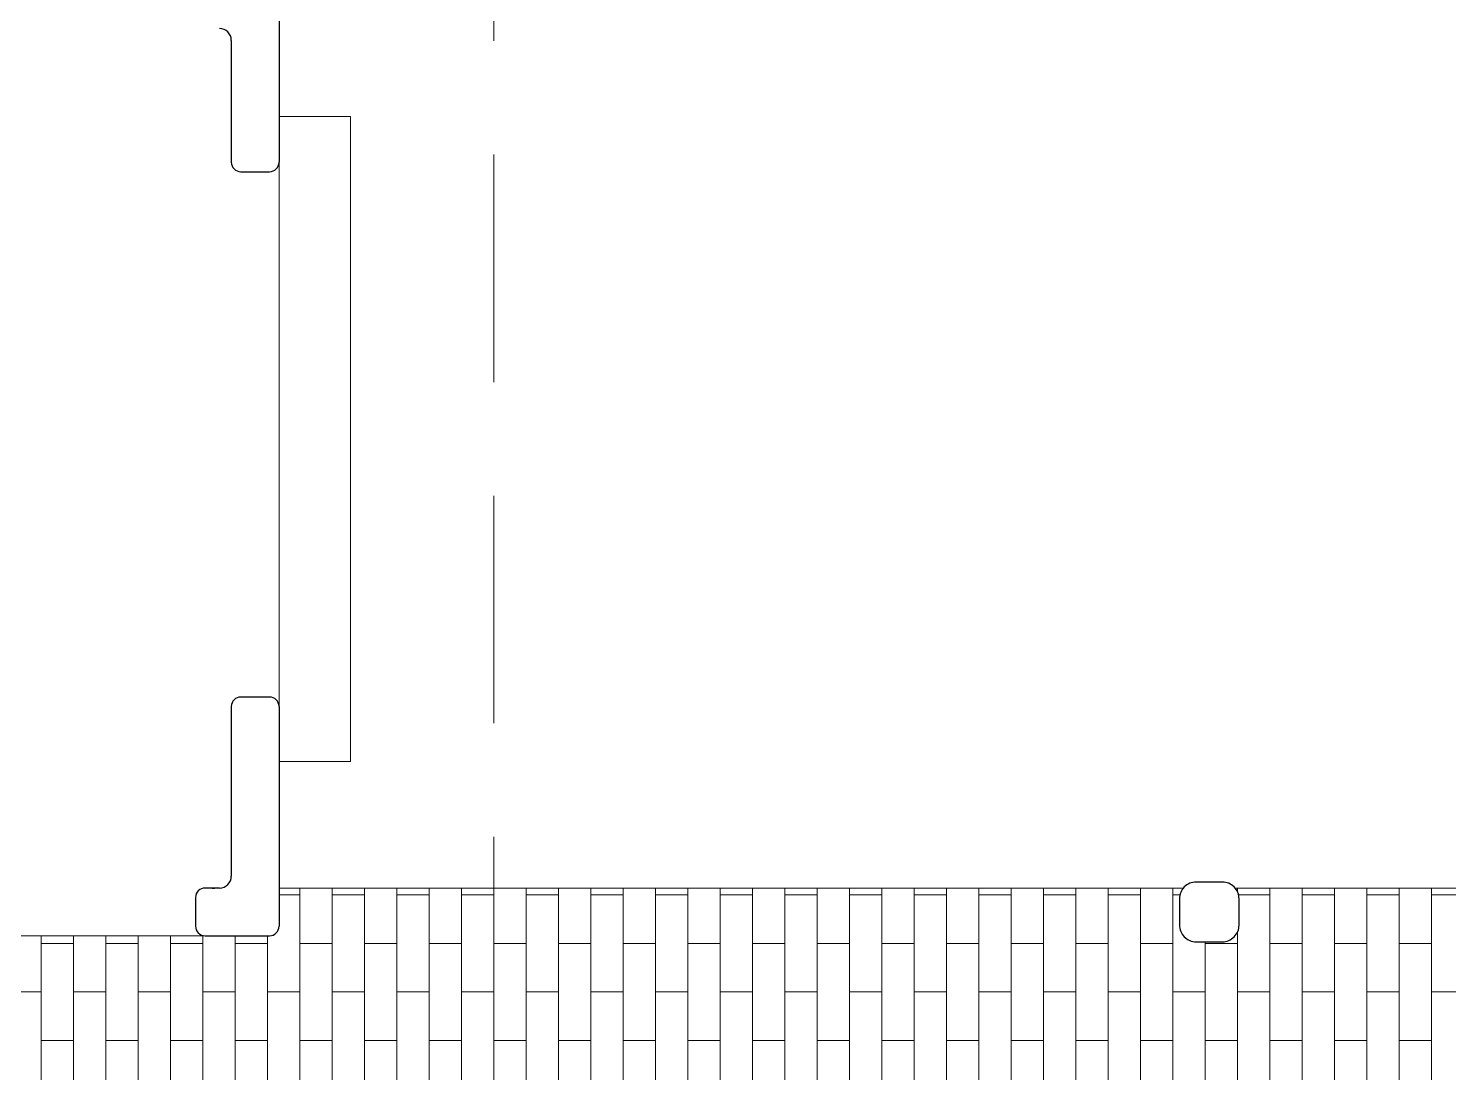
# Model space of a CAD drawing. Header units: metres. Extents: x -44 to 358, y -286 to 66.
# Drawn here: x 23.84 to 29.79, y -83.44 to -79.07 of the extents above; entities that cross this region are included whole.
import ezdxf

# ---------------------------------------------------------------- set-up
doc = ezdxf.new("R2010")
doc.units = ezdxf.units.M
doc.header["$LTSCALE"] = 0.3
doc.linetypes.add('HIDDEN2', pattern=[4.7625, 3.175, -1.5875])
for name, color, linetype, lineweight in [('A-WALL', 7, 'Continuous', 30), ('baños', 141, 'Continuous', 0), ('Columnas', 7, 'Continuous', 18), ('piso', 251, 'Continuous', 18)]:
    doc.layers.add(name, color=color, linetype=linetype, lineweight=lineweight)
doc.layers.add('hatch piso', color=253, linetype='Continuous', lineweight=0, transparency=0.7)
doc.layers.add('Techos 1', color=7, linetype='HIDDEN2', lineweight=9, true_color=0x42391a)

# ---------------------------------------------------------------- blocks, each defined once
blk = doc.blocks.new('PL BASE 1N NASAS 09')
at = {"layer": 'A-WALL'}
for p, q in [((-115.8311, -43.2498), (-115.8311, -44.0098)), ((-116.0311, -43.4998), (-116.0311, -44.0098)), ((-115.9911, -44.0498), (-115.8711, -44.0498)), ((-116.0311, -46.2898), (-116.0311, -46.9998)), ((-115.8311, -46.2898), (-115.8311, -47.2098)), ((-116.0811, -47.0498), (-116.1411, -47.0498)), ((-116.1111, -47.0498), (-116.1011, -47.0498)), ((-116.1811, -47.0898), (-116.1811, -47.2098)), ((-116.1411, -47.2498), (-115.8711, -47.2498))]:
    blk.add_line(p, q, dxfattribs=at)
at = {"layer": 'A-WALL', "transparency": 33554684}
blk.add_line((-115.8711, -46.2498), (-115.9911, -46.2498), dxfattribs=at)
at = {"layer": 'A-WALL'}
blk.add_lwpolyline([(-111.9889, -47.2748), (-111.8789, -47.2748, 0.414214), (-111.8089, -47.2048), (-111.8089, -47.0948, 0.414214), (-111.8789, -47.0248), (-111.9889, -47.0248, 0.414214), (-112.0589, -47.0948), (-112.0589, -47.2048, 0.414214)], format="xyb", close=True, dxfattribs=at)
for centre, radius, start, end in [((-116.0811, -43.4998), 0.05, 0, 90), ((-115.9911, -44.0098), 0.04, 180, 270), ((-115.8711, -44.0098), 0.04, 270, 0), ((-115.8711, -46.2898), 0.04, 360, 90), ((-116.0811, -46.9998), 0.05, 270, 360), ((-116.1411, -47.0898), 0.04, 90, 180), ((-116.1411, -47.2098), 0.04, 180, 270), ((-115.8711, -47.2098), 0.04, 270, 360)]:
    blk.add_arc(centre, radius, start, end, dxfattribs=at)
at = {"layer": 'A-WALL', "transparency": 33554684}
blk.add_arc((-115.9911, -46.2898), 0.04, 90, 180, dxfattribs=at)
at = {"layer": 'piso'}
for p, q in [((-115.5311, -43.8192), (-115.8311, -43.8192)), ((-115.5311, -46.5205), (-115.5311, -43.8192)), ((-115.8311, -44.0098), (-115.8311, -46.3198)), ((-115.8311, -46.5205), (-115.5311, -46.5205)), ((-115.8311, -47.0498), (-112.0425, -47.0498)), ((-111.8253, -47.0498), (-106.4397, -47.0498)), ((-117.2711, -47.2498), (-116.1411, -47.2498))]:
    blk.add_line(p, q, dxfattribs=at)
at = {"layer": 'Techos 1'}
blk.add_line((-114.9311, -42.5497), (-114.9311, -47.9497), dxfattribs=at)
blk = doc.blocks.new('A$C74a5ad94')
at = {"layer": 'hatch piso'}
h = blk.add_hatch(dxfattribs=at)
h.set_pattern_fill('AR-BRSTD', color=256, scale=0.002, angle=-90)
h.set_pattern_definition([(270, (-39.51174, 199.95658), (0.1354836, -2e-17), []), (0, (-39.51174, 199.95658), (0.1354836, 0.2032), [0.1354836, -0.1354836])])
edge = h.paths.add_edge_path()
edge.add_line((31.5646, 15.0946), (32.4646, 15.0946))
edge.add_line((32.4646, 15.0946), (32.4646, 16.3946))
edge.add_line((32.4646, 16.3946), (25.7672, 16.3946))
edge.add_line((25.7672, 16.3946), (25.7672, 16.2196))
edge.add_line((25.7672, 16.2196), (25.6172, 16.2196))
edge.add_line((25.6172, 16.2196), (25.6172, 16.4001))
edge.add_line((25.6172, 16.4001), (23.822, 16.4001))
edge.add_line((23.822, 16.4001), (23.822, 14.8946))
edge.add_line((23.822, 14.8946), (25.0598, 14.8946))
edge.add_arc((25.1096, 14.9438), 0.07, 180, 224.67274, ccw=False)
edge.add_line((25.0396, 14.9438), (25.0396, 15.0538))
edge.add_arc((25.1096, 15.0538), 0.07, 90, 180, ccw=False)
edge.add_line((25.1096, 15.1238), (25.2196, 15.1238))
edge.add_arc((25.2196, 15.0538), 0.07, 0, 90, ccw=False)
edge.add_line((25.2896, 15.0538), (25.2896, 14.9438))
edge.add_arc((25.2196, 14.9438), 0.07, -44.67274, 0, ccw=False)
edge.add_line((25.2694, 14.8946), (28.2598, 14.8946))
edge.add_arc((28.3096, 14.9438), 0.07, 180, 224.67276, ccw=False)
edge.add_line((28.2396, 14.9438), (28.2396, 15.0538))
edge.add_arc((28.3096, 15.0538), 0.07, 90, 180, ccw=False)
edge.add_line((28.3096, 15.1238), (28.4196, 15.1238))
edge.add_arc((28.4196, 15.0538), 0.07, 0, 90, ccw=False)
edge.add_line((28.4896, 15.0538), (28.4896, 14.9438))
edge.add_arc((28.4196, 14.9438), 0.07, -90, 0, ccw=False)
edge.add_line((28.4196, 14.8738), (28.3096, 14.8738))
edge.add_arc((28.3096, 14.9438), 0.07, 229.9948, 270, ccw=False)
edge.add_line((28.2646, 14.8902), (28.2646, 12.9185))
edge.add_arc((28.3096, 12.8649), 0.07, 90, 130.0052, ccw=False)
edge.add_line((28.3096, 12.9349), (28.4196, 12.9349))
edge.add_arc((28.4196, 12.8649), 0.07, 0, 90, ccw=False)
edge.add_line((28.4896, 12.8649), (28.4896, 12.7549))
edge.add_arc((28.4196, 12.7549), 0.07, -90, 0, ccw=False)
edge.add_line((28.4196, 12.6849), (28.3096, 12.6849))
edge.add_arc((28.3096, 12.7549), 0.07, 229.9948, 270, ccw=False)
edge.add_line((28.2646, 12.7013), (28.2646, 9.1185))
edge.add_arc((28.3096, 9.0649), 0.07, 90, 130.0052, ccw=False)
edge.add_line((28.3096, 9.1349), (28.4196, 9.1349))
edge.add_arc((28.4196, 9.0649), 0.07, 0, 90, ccw=False)
edge.add_line((28.4896, 9.0649), (28.4896, 8.9549))
edge.add_arc((28.4196, 8.9549), 0.07, -90, 0, ccw=False)
edge.add_line((28.4196, 8.8849), (28.3096, 8.8849))
edge.add_arc((28.3096, 8.9549), 0.07, 180, 270, ccw=False)
edge.add_line((28.2396, 8.9549), (28.2396, 9.0649))
edge.add_arc((28.3096, 9.0649), 0.07, 149.84805, 180, ccw=False)
edge.add_line((28.2491, 9.1), (25.2732, 9.1))
edge.add_arc((25.2196, 9.055), 0.07, 0, 40.0052, ccw=False)
edge.add_line((25.2896, 9.055), (25.2896, 8.945))
edge.add_arc((25.2196, 8.945), 0.07, -90, 0, ccw=False)
edge.add_line((25.2196, 8.875), (25.1096, 8.875))
edge.add_arc((25.1096, 8.945), 0.07, 180, 270, ccw=False)
edge.add_line((25.0396, 8.945), (25.0396, 9.055))
edge.add_arc((25.1096, 9.055), 0.07, 139.9948, 180, ccw=False)
edge.add_line((25.056, 9.1), (19.6704, 9.1))
edge.add_arc((19.6168, 9.055), 0.07, 0, 40.0052, ccw=False)
edge.add_line((19.6868, 9.055), (19.6868, 8.945))
edge.add_arc((19.6168, 8.945), 0.07, -90, 0, ccw=False)
edge.add_line((19.6168, 8.875), (19.5068, 8.875))
edge.add_arc((19.5068, 8.945), 0.07, 180, 270, ccw=False)
edge.add_line((19.4368, 8.945), (19.4368, 9.055))
edge.add_arc((19.5068, 9.055), 0.07, 139.9948, 180, ccw=False)
edge.add_line((19.4532, 9.1), (15.6646, 9.1))
edge.add_line((15.6646, 9.1), (15.6646, 8.9))
edge.add_line((15.6646, 8.9), (13.5646, 8.9))
edge.add_line((13.5646, 8.9), (13.5646, 7.3001))
edge.add_line((13.5646, 7.3001), (17.0646, 7.3001))
edge.add_line((17.0646, 7.3001), (17.0646, 6.9001))
edge.add_line((17.0646, 6.9001), (31.5646, 6.9001))
edge.add_line((31.5646, 6.9001), (31.5646, 15.0946))
at = {"layer": 'baños'}
blk.add_blockref('PL BASE 1N NASAS 09', (131.4957, 56.1498), dxfattribs=at)

msp = doc.modelspace()

# ---------------------------------------------------------------- block references
at = {"layer": 'Columnas', "ltscale": 0.2}
msp.add_blockref('A$C74a5ad94', (9.2272544, -91.7655679), dxfattribs=at)

doc.saveas('drawing.dxf')
